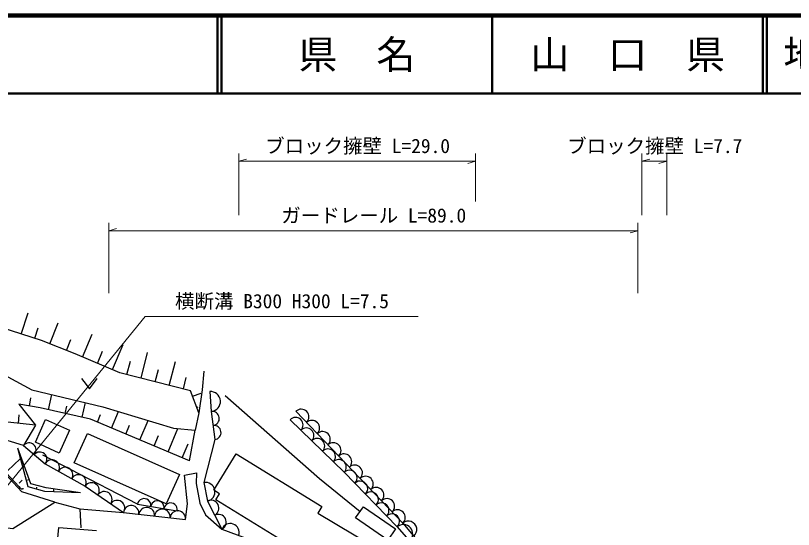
# Model space of a CAD drawing. Units: millimetres, scale not verified. Extents: x 40000 to 680000, y 20000 to 380000.
# Drawn here: x 271818 to 371664, y 314077 to 380000 of the extents above; entities that cross this region are included whole.
import ezdxf
from ezdxf.enums import TextEntityAlignment as Align

# ---------------------------------------------------------------- set-up
doc = ezdxf.new("R2010")
doc.units = ezdxf.units.MM
doc.header["$LTSCALE"] = 1000
for name, color, linetype, lineweight in [('M-BGD', 7, 'Continuous', 25), ('M-STR-HTXT', 7, 'Continuous', 13), ('M-TTL', 2, 'Continuous', 140), ('M-TTL-LINE', 7, 'Continuous', 50)]:
    doc.layers.add(name, color=color, linetype=linetype, lineweight=lineweight)
doc.layers.add('M-TTL-TXT', color=7, linetype='Continuous')
doc.styles.add('ＭＳ ゴシック', font='')
doc.styles.get('ＭＳ ゴシック').set_extended_font_data('MS Gothic')

msp = doc.modelspace()

# ---------------------------------------------------------------- linework, layer by layer
at = {"layer": 'M-BGD'}
for p, q in [((272558, 339143), (273423, 341862)), ((276217, 337892), (277290, 340582)), ((274280, 338596), (274709, 339945)), ((280410, 336197), (281652, 339138)), ((278372, 337033), (278934, 338442)), ((284254, 334574), (285626, 337822)), ((282332, 335385), (282985, 336933)), ((287931, 333477), (288771, 336781)), ((286120, 333938), (286556, 335654)), ((291553, 332557), (292328, 335604)), ((289742, 333017), (290146, 334605)), ((293365, 332096), (293735, 333556)), ((294541, 331154), (295648, 331575)), ((296739, 331762), (296940, 329222)), ((273597, 329908), (273770, 330947)), ((276047, 329436), (276486, 331378)), ((278199, 328950), (278415, 329907)), ((280350, 328464), (280777, 330351)), ((295082, 329731), (295266, 329801)), ((272181, 327673), (272301, 328780)), ((282333, 327839), (282740, 328807)), ((284148, 327076), (285042, 329204)), ((296940, 329222), (297394, 325603)), ((307788, 329229), (321541, 314890)), ((287777, 325551), (288831, 328059)), ((307060, 328152), (313994, 321405)), ((265627, 326620), (272224, 319591)), ((285962, 326314), (286449, 327472)), ((291406, 324025), (292665, 327021)), ((294128, 322881), (294867, 326819)), ((289591, 324788), (290159, 326137)), ((297394, 325603), (295970, 320087)), ((272854, 324851), (275637, 322511)), ((293221, 323262), (293971, 325047)), ((272329, 323668), (272404, 323688)), ((270775, 321574), (272393, 323125)), ((275637, 322511), (280752, 319648)), ((272765, 322025), (272878, 322055)), ((313994, 321405), (320818, 314404)), ((272224, 319591), (272429, 319372)), ((272275, 320009), (272665, 320383)), ((273201, 320381), (273578, 320481)), ((280752, 319648), (285665, 316242)), ((295970, 320087), (296435, 317705)), ((274501, 319260), (274562, 319481)), ((276728, 318918), (276741, 319277)), ((279018, 318836), (279020, 318895)), ((276880, 317585), (280063, 316721)), ((296435, 317705), (298313, 314096)), ((280063, 316721), (285665, 316242)), ((280063, 316721), (280208, 314270)), ((287461, 317312), (292575, 316470)), ((285665, 316242), (293641, 315342)), ((321541, 314890), (327119, 308213)), ((298313, 314096), (302569, 312526)), ((320818, 314404), (323961, 310833))]:
    msp.add_line(p, q, dxfattribs=at)
for points in [[(272641, 318887), (268215, 323612), (263862, 327345), (259550, 330361), (256025, 332265), (253739, 333629), (249134, 334656), (243719, 335638), (241844, 335911), (238550, 336045), (223805, 337035), (213657, 337726), (209008, 338152), (204346, 338941), (199948, 340114)], [(295352, 329019), (294270, 331866), (285215, 334168), (279449, 336603), (275140, 338322), (269975, 339964), (265459, 340138), (261470, 339800)], [(270817, 333638), (273914, 331993), (283016, 329816), (292096, 327073), (294867, 326819)], [(295974, 334397), (295756, 332002), (295352, 329019), (294867, 326819)], [(274357, 327439), (265655, 328377), (263918, 328796), (256663, 332728)], [(280290, 333455), (281290, 332095), (282290, 333455)], [(298733, 331258), (310839, 320594), (316038, 316374)], [(272223, 330136), (274357, 327439), (272854, 324851), (265525, 327051)], [(294128, 322881), (281426, 328220), (274972, 329679), (272223, 330136)], [(280164, 318794), (275733, 319419), (273784, 319918), (272110, 324490)], [(280164, 318794), (275582, 318960), (273419, 319559), (272110, 324490)], [(287461, 317312), (278871, 321762), (275321, 323596)], [(293641, 315342), (293873, 317364), (293502, 321052), (295057, 321322), (295017, 319967), (295463, 317451), (296190, 315935), (298313, 314096)], [(267701, 314655), (271454, 314204), (276880, 317585), (272641, 318887)], [(272817, 319324), (272787, 319297), (272730, 319270), (272673, 319258), (272602, 319260), (272546, 319276), (272484, 319313), (272429, 319372)], [(276726, 307570), (277374, 314344), (282197, 313957)]]:
    msp.add_lwpolyline(points, dxfattribs=at)
for points in [[(277415, 323881), (274362, 325252), (275674, 328171), (278726, 326799)], [(291157, 317363), (279353, 322623), (281038, 326405), (292842, 321145)], [(300152, 323778), (311144, 317026), (310620, 316174), (319940, 310601), (316971, 305903), (297507, 317859), (297989, 318637), (297251, 319094)], [(316458, 316985), (320574, 314146), (319586, 312712), (315470, 315551)]]:
    msp.add_lwpolyline(points, close=True, dxfattribs=at)
for centre, radius, start, end in [((296840, 330492), 1274, 274.51993, 94.51993), ((308476, 328512), 994, 313.80327, 133.80327), ((297054, 328317), 912, 277.15229, 97.15229), ((307754, 327477), 968, 315.78262, 135.78262), ((309851, 327078), 993, 313.80327, 133.80327), ((297281, 326508), 912, 277.15229, 97.15229), ((309141, 326128), 968, 315.78262, 135.78262), ((311226, 325644), 994, 313.80327, 133.80327), ((310527, 324778), 968, 315.78262, 135.78262), ((273549, 324266), 909, 319.93593, 139.93593), ((312601, 324210), 993, 313.80327, 133.80327), ((274941, 323096), 909, 319.93593, 139.93593), ((311914, 323429), 968, 315.78262, 135.78262), ((313977, 322776), 994, 313.80327, 133.80327), ((276489, 322033), 977, 330.76595, 150.76595), ((313301, 322079), 968, 315.78262, 135.78262), ((278194, 321079), 977, 330.76595, 150.76595), ((314677, 320705), 978, 314.26523, 134.26523), ((315352, 321343), 993, 313.80327, 133.80327), ((279899, 320125), 977, 330.76595, 150.76595), ((316727, 319909), 994, 313.80327, 133.80327), ((281571, 319080), 996, 325.27227, 145.27227), ((296203, 318896), 1214, 281.06532, 101.06532), ((316041, 319304), 978, 314.26523, 134.26523), ((283208, 317945), 996, 325.27227, 145.27227), ((317406, 317904), 978, 314.26523, 134.26523), ((318102, 318475), 993, 313.80327, 133.80327), ((284846, 316810), 996, 325.27227, 145.27227), ((288313, 317171), 864, 350.6595, 170.6595), ((290018, 316891), 864, 350.6595, 170.6595), ((296905, 316802), 1017, 297.48794, 117.48794), ((319478, 317041), 994, 313.80327, 133.80327), ((286662, 316130), 1003, 353.55875, 173.55875), ((288656, 315905), 1003, 353.55875, 173.55875), ((290650, 315680), 1003, 353.55875, 173.55875), ((291723, 316611), 864, 350.6595, 170.6595), ((318771, 316504), 978, 314.26523, 134.26523), ((320853, 315607), 993, 313.80327, 133.80327), ((292644, 315454), 1003, 353.55875, 173.55875), ((297844, 314998), 1017, 297.48794, 117.48794), ((320135, 315104), 978, 314.26523, 134.26523), ((299377, 313704), 1134, 339.75175, 159.75175), ((321604, 313511), 1189, 311.35682, 131.35682), ((322238, 314055), 1088, 309.88156, 129.88156)]:
    msp.add_arc(centre, radius, start, end, dxfattribs=at)
at = {"layer": 'M-STR-HTXT'}
for p, q in [((300471, 354390), (300471, 362310)), ((300471, 361310), (301471, 361590)), ((330861, 362310), (330861, 356167)), ((352217, 354390), (352217, 362310)), ((352217, 361310), (353217, 361590)), ((355397, 362310), (355397, 354390)), ((300471, 361310), (330861, 361310)), ((330861, 361310), (329861, 361030)), ((352217, 361310), (355397, 361310)), ((355397, 361310), (354397, 361030)), ((283778, 344368), (283778, 353390)), ((283778, 352390), (284778, 352670)), ((351705, 353390), (351705, 344368)), ((283778, 352390), (351705, 352390)), ((351705, 352390), (350705, 352110))]:
    msp.add_line(p, q, dxfattribs=at)
msp.add_lwpolyline([(267636, 315881), (288470, 341401), (323491, 341401)], dxfattribs=at)
at = {"layer": 'M-TTL'}
msp.add_line((680000, 380000), (40000, 380000), dxfattribs=at)
at = {"layer": 'M-TTL-LINE'}
for p, q in [((297750, 380000), (297750, 370000)), ((298250, 380000), (298250, 370000)), ((333000, 380000), (333000, 370000)), ((367750, 380000), (367750, 370000)), ((368250, 380000), (368250, 370000)), ((40000, 370000), (680000, 370000))]:
    msp.add_line(p, q, dxfattribs=at)

# ---------------------------------------------------------------- texts
at = {"layer": 'M-STR-HTXT', "style": 'ＭＳ ゴシック'}
for s, p in [('ブロック擁壁 L=29.0', (303854, 361810)), ('ブロック擁壁 L=7.7', (342620, 361810)), ('ガードレール L=89.0', (305929, 352890)), ('横断溝 B300 H300 L=7.5', (292293, 341900))]:
    msp.add_text(s, height=1833, dxfattribs=at).set_placement(p, align=Align.BOTTOM_LEFT)
at = {"layer": 'M-TTL-TXT', "style": 'ＭＳ ゴシック'}
for s, p in [('県\u3000名', (315625, 375000)), ('山\u3000口\u3000県', (350375, 375000))]:
    msp.add_text(s, height=3666, dxfattribs=at).set_placement(p, align=Align.MIDDLE_CENTER)
msp.add_text('地 名', height=3666, dxfattribs=at).set_placement((370380, 375000), align=Align.MIDDLE_LEFT)

doc.saveas('drawing.dxf')
